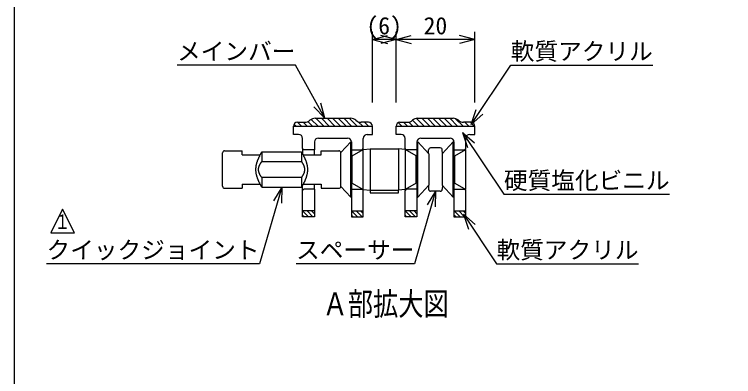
# Model space of a CAD drawing. Units: millimetres, scale not verified. Extents: x -819 to 819, y -558 to 522.
# Drawn here: x -819 to -272, y -270 to 6 of the extents above; entities that cross this region are included whole.
import ezdxf
from ezdxf.enums import TextEntityAlignment as Align

# ---------------------------------------------------------------- set-up
doc = ezdxf.new("R2010")
doc.units = ezdxf.units.MM
doc.header["$LTSCALE"] = 6
for name, color, linetype in [('0-7_枠細線', 5, 'Continuous'), ('0-9_枠極太', 5, 'Continuous'), ('1-6_極細1', 7, 'Continuous'), ('1-7_細線1', 7, 'Continuous'), ('1-8_寸法1', 7, 'Continuous')]:
    doc.layers.add(name, color=color, linetype=linetype)
doc.styles.add('ＭＳ ゴシック', font='')
doc.styles.get('ＭＳ ゴシック').set_extended_font_data('MS Gothic')

msp = doc.modelspace()

# ---------------------------------------------------------------- linework, layer by layer
at = {"layer": '0-7_枠細線'}
for p, q in [((-782.33, -142.665), (-791.33, -160.665)), ((-773.33, -160.665), (-782.33, -142.665)), ((-791.33, -160.665), (-773.33, -160.665))]:
    msp.add_line(p, q, dxfattribs=at)
at = {"layer": '0-9_枠極太'}
msp.add_lwpolyline([(-819, -558), (-819, 522), (819, 522), (819, -558)], close=True, dxfattribs=at)
at = {"layer": '1-6_極細1'}
for p, q in [((-600.603, -79.476), (-603.603, -76.476)), ((-596.36, -79.476), (-599.36, -76.476)), ((-592.118, -79.476), (-595.636, -75.958)), ((-587.875, -79.476), (-593.095, -74.256)), ((-583.632, -79.476), (-589.632, -73.476)), ((-579.39, -79.476), (-585.39, -73.476)), ((-575.147, -79.476), (-581.147, -73.476)), ((-570.905, -79.476), (-576.905, -73.476)), ((-566.662, -79.476), (-572.662, -73.476)), ((-562.419, -79.476), (-568.419, -73.476)), ((-558.177, -79.476), (-564.177, -73.476)), ((-553.934, -79.476), (-557.322, -76.089)), ((-549.691, -79.476), (-552.691, -76.476)), ((-519.993, -79.476), (-522.993, -76.476)), ((-515.75, -79.476), (-518.872, -76.355)), ((-511.508, -79.476), (-516.053, -74.931)), ((-507.265, -79.476), (-513.175, -73.567)), ((-503.022, -79.476), (-509.022, -73.476)), ((-498.78, -79.476), (-504.78, -73.476)), ((-494.537, -79.476), (-500.537, -73.476)), ((-490.294, -79.476), (-496.294, -73.476)), ((-486.052, -79.476), (-492.052, -73.476)), ((-481.809, -79.476), (-487.809, -73.476)), ((-477.566, -79.476), (-483.268, -73.775)), ((-473.324, -79.476), (-476.324, -76.476)), ((-469.081, -79.476), (-472.081, -76.476)), ((-606.637, -79.476), (-546.637, -79.476)), ((-604.846, -79.476), (-606.275, -78.047)), ((-547.205, -77.72), (-547.881, -77.045)), ((-528.637, -79.476), (-468.637, -79.476)), ((-528.478, -79.476), (-528.633, -79.321)), ((-524.235, -79.476), (-526.939, -76.773)), ((-563.137, -133.476), (-563.137, -91.476)), ((-512.137, -133.476), (-512.137, -91.476)), ((-485.137, -133.476), (-485.137, -91.476)), ((-599.737, -96.576), (-599.737, -100.546)), ((-590.737, -101.226), (-590.737, -97.476)), ((-553.537, -127.776), (-553.537, -97.176)), ((-548.437, -96.726), (-548.437, -128.226)), ((-526.837, -96.726), (-526.837, -128.226)), ((-521.737, -97.176), (-521.737, -127.776)), ((-475.537, -127.776), (-475.537, -97.176)), ((-630.637, -98.976), (-630.637, -106.292)), ((-600.637, -98.976), (-600.637, -106.292)), ((-561.937, -122.976), (-561.937, -101.976)), ((-513.337, -122.976), (-513.337, -101.976)), ((-483.937, -122.976), (-483.937, -101.976)), ((-630.637, -118.661), (-630.637, -125.976)), ((-600.637, -118.661), (-630.637, -118.661)), ((-600.637, -118.661), (-600.637, -125.976)), ((-599.737, -128.376), (-599.737, -124.405)), ((-590.737, -127.476), (-590.737, -123.726)), ((-590.737, -143.976), (-599.737, -143.976)), ((-595.243, -148.476), (-599.737, -143.982)), ((-598.637, -148.476), (-599.737, -147.376)), ((-591.848, -148.476), (-596.348, -143.976)), ((-590.737, -146.194), (-592.954, -143.976)), ((-562.537, -143.976), (-553.537, -143.976)), ((-561.301, -148.476), (-562.537, -147.241)), ((-557.907, -148.476), (-562.407, -143.976)), ((-554.513, -148.476), (-559.013, -143.976)), ((-553.537, -146.058), (-555.619, -143.976)), ((-512.737, -143.976), (-521.737, -143.976)), ((-520.572, -148.476), (-521.737, -147.311)), ((-517.178, -148.476), (-521.678, -143.976)), ((-513.784, -148.476), (-518.284, -143.976)), ((-512.737, -146.129), (-514.89, -143.976)), ((-484.537, -143.976), (-475.537, -143.976)), ((-483.237, -148.476), (-484.537, -147.176)), ((-479.843, -148.476), (-484.343, -143.976)), ((-476.449, -148.476), (-480.949, -143.976)), ((-475.537, -145.994), (-477.555, -143.976))]:
    msp.add_line(p, q, dxfattribs=at)
for points in [[(-635.229, -111.488), (-635.205, -111.155), (-635.174, -110.82), (-635.137, -110.485), (-635.094, -110.15), (-635.045, -109.815), (-634.989, -109.48), (-634.928, -109.146), (-634.861, -108.814), (-634.788, -108.483), (-634.71, -108.155), (-634.627, -107.829), (-634.538, -107.507), (-634.445, -107.187), (-634.349, -106.871), (-634.248, -106.559), (-634.145, -106.252), (-634.038, -105.948), (-633.929, -105.649), (-633.819, -105.356), (-633.706, -105.067), (-633.592, -104.784), (-633.478, -104.507), (-633.363, -104.237), (-633.248, -103.972), (-633.133, -103.714), (-633.019, -103.463), (-632.904, -103.215), (-632.787, -102.969), (-632.671, -102.726)], [(-632.953, -101.226), (-632.908, -101.228), (-632.866, -101.232), (-632.824, -101.24), (-632.785, -101.25), (-632.747, -101.263), (-632.71, -101.28), (-632.676, -101.299), (-632.644, -101.321), (-632.613, -101.347), (-632.585, -101.376), (-632.559, -101.407), (-632.535, -101.442), (-632.513, -101.48), (-632.494, -101.522), (-632.478, -101.566), (-632.464, -101.613), (-632.453, -101.664), (-632.445, -101.718), (-632.439, -101.775), (-632.437, -101.834), (-632.438, -101.896), (-632.442, -101.961), (-632.449, -102.028), (-632.46, -102.098), (-632.474, -102.17), (-632.491, -102.244), (-632.512, -102.32), (-632.536, -102.398), (-632.564, -102.478), (-632.596, -102.559), (-632.631, -102.642), (-632.671, -102.726)], [(-598.604, -102.726), (-598.64, -102.649), (-598.673, -102.573), (-598.703, -102.497), (-598.73, -102.423), (-598.754, -102.35), (-598.774, -102.278), (-598.792, -102.208), (-598.807, -102.139), (-598.819, -102.072), (-598.828, -102.007), (-598.834, -101.944), (-598.837, -101.882), (-598.837, -101.823), (-598.835, -101.766), (-598.829, -101.711), (-598.82, -101.658), (-598.809, -101.608), (-598.795, -101.56), (-598.777, -101.515), (-598.757, -101.473), (-598.734, -101.433), (-598.708, -101.398), (-598.68, -101.365), (-598.649, -101.336), (-598.616, -101.31), (-598.58, -101.288), (-598.542, -101.269), (-598.502, -101.254), (-598.46, -101.242), (-598.416, -101.233), (-598.37, -101.228), (-598.321, -101.226)], [(-598.604, -102.726), (-598.487, -102.969), (-598.371, -103.215), (-598.256, -103.463), (-598.141, -103.714), (-598.027, -103.972), (-597.912, -104.237), (-597.797, -104.507), (-597.682, -104.784), (-597.568, -105.067), (-597.456, -105.356), (-597.345, -105.649), (-597.236, -105.948), (-597.13, -106.252), (-597.026, -106.559), (-596.926, -106.871), (-596.829, -107.187), (-596.736, -107.507), (-596.648, -107.829), (-596.564, -108.155), (-596.486, -108.483), (-596.414, -108.814), (-596.347, -109.146), (-596.285, -109.48), (-596.23, -109.815), (-596.181, -110.15), (-596.137, -110.485), (-596.1, -110.82), (-596.07, -111.155), (-596.046, -111.488), (-596.029, -111.819), (-596.022, -111.985), (-596.018, -112.149), (-596.015, -112.313), (-596.015, -112.476), (-596.015, -112.64), (-596.018, -112.804), (-596.022, -112.968), (-596.029, -113.133), (-596.046, -113.465)], [(-633.118, -111.199), (-633.082, -111.016), (-633.041, -110.832), (-632.995, -110.647), (-632.944, -110.461), (-632.889, -110.275), (-632.828, -110.088), (-632.762, -109.901), (-632.691, -109.712), (-632.615, -109.523), (-632.534, -109.332), (-632.447, -109.14), (-632.355, -108.947), (-632.258, -108.753), (-632.155, -108.557), (-632.046, -108.36), (-631.933, -108.162), (-631.813, -107.961), (-631.687, -107.759), (-631.556, -107.556), (-631.418, -107.35), (-631.275, -107.143), (-631.125, -106.933), (-630.969, -106.722), (-630.806, -106.508), (-630.637, -106.292), (-600.637, -106.292)], [(-598.157, -111.199), (-598.193, -111.016), (-598.233, -110.832), (-598.279, -110.647), (-598.33, -110.461), (-598.386, -110.275), (-598.447, -110.088), (-598.513, -109.901), (-598.583, -109.712), (-598.66, -109.523), (-598.741, -109.332), (-598.828, -109.14), (-598.919, -108.947), (-599.017, -108.753), (-599.12, -108.557), (-599.228, -108.36), (-599.342, -108.162), (-599.462, -107.961), (-599.587, -107.759), (-599.719, -107.556), (-599.856, -107.35), (-600, -107.143), (-600.149, -106.933), (-600.305, -106.722), (-600.468, -106.508), (-600.637, -106.292)], [(-632.671, -122.226), (-632.787, -121.984), (-632.904, -121.738), (-633.019, -121.49), (-633.133, -121.238), (-633.248, -120.981), (-633.363, -120.716), (-633.478, -120.445), (-633.592, -120.168), (-633.706, -119.886), (-633.819, -119.597), (-633.929, -119.303), (-634.038, -119.005), (-634.145, -118.701), (-634.248, -118.393), (-634.349, -118.081), (-634.445, -117.766), (-634.538, -117.446), (-634.627, -117.124), (-634.71, -116.798), (-634.788, -116.47), (-634.861, -116.139), (-634.928, -115.807), (-634.989, -115.473), (-635.045, -115.138), (-635.094, -114.803), (-635.137, -114.468), (-635.174, -114.133), (-635.205, -113.798), (-635.229, -113.465), (-635.246, -113.133), (-635.252, -112.968), (-635.256, -112.804), (-635.259, -112.64), (-635.26, -112.476), (-635.259, -112.313), (-635.256, -112.149), (-635.252, -111.985), (-635.246, -111.819), (-635.229, -111.488)], [(-630.637, -118.661), (-630.806, -118.445), (-630.969, -118.231), (-631.125, -118.019), (-631.275, -117.81), (-631.418, -117.602), (-631.556, -117.397), (-631.687, -117.193), (-631.813, -116.991), (-631.933, -116.791), (-632.046, -116.593), (-632.155, -116.396), (-632.258, -116.2), (-632.355, -116.006), (-632.447, -115.813), (-632.534, -115.621), (-632.615, -115.43), (-632.691, -115.241), (-632.762, -115.052), (-632.828, -114.864), (-632.889, -114.677), (-632.944, -114.491), (-632.995, -114.306), (-633.041, -114.121), (-633.082, -113.937), (-633.118, -113.753), (-633.149, -113.57), (-633.176, -113.387), (-633.197, -113.205), (-633.214, -113.022), (-633.226, -112.84), (-633.233, -112.658), (-633.235, -112.476), (-633.233, -112.294), (-633.226, -112.113), (-633.214, -111.93), (-633.197, -111.748), (-633.176, -111.566), (-633.149, -111.383), (-633.118, -111.199)], [(-600.637, -118.661), (-600.468, -118.445), (-600.305, -118.231), (-600.149, -118.019), (-600, -117.81), (-599.856, -117.602), (-599.719, -117.397), (-599.587, -117.193), (-599.462, -116.991), (-599.342, -116.791), (-599.228, -116.593), (-599.12, -116.396), (-599.017, -116.2), (-598.919, -116.006), (-598.828, -115.813), (-598.741, -115.621), (-598.66, -115.43), (-598.583, -115.241), (-598.513, -115.052), (-598.447, -114.864), (-598.386, -114.677), (-598.33, -114.491), (-598.279, -114.306), (-598.233, -114.121), (-598.193, -113.937), (-598.157, -113.753), (-598.125, -113.57), (-598.099, -113.387), (-598.077, -113.205), (-598.061, -113.022), (-598.049, -112.84), (-598.042, -112.658), (-598.039, -112.476), (-598.042, -112.294), (-598.049, -112.113), (-598.061, -111.93), (-598.077, -111.748), (-598.099, -111.566), (-598.125, -111.383), (-598.157, -111.199)], [(-596.046, -113.465), (-596.07, -113.798), (-596.1, -114.133), (-596.137, -114.468), (-596.181, -114.803), (-596.23, -115.138), (-596.285, -115.473), (-596.347, -115.807), (-596.414, -116.139), (-596.486, -116.47), (-596.564, -116.798), (-596.648, -117.124), (-596.736, -117.446), (-596.829, -117.766), (-596.926, -118.081), (-597.026, -118.393), (-597.13, -118.701), (-597.236, -119.005), (-597.345, -119.303), (-597.456, -119.597), (-597.568, -119.886), (-597.682, -120.168), (-597.797, -120.445), (-597.912, -120.716), (-598.027, -120.981), (-598.141, -121.238), (-598.256, -121.49), (-598.371, -121.738), (-598.487, -121.984), (-598.604, -122.226)], [(-632.671, -122.226), (-632.634, -122.304), (-632.601, -122.38), (-632.571, -122.456), (-632.545, -122.53), (-632.521, -122.603), (-632.5, -122.675), (-632.482, -122.745), (-632.467, -122.814), (-632.456, -122.881), (-632.447, -122.946), (-632.441, -123.009), (-632.437, -123.071), (-632.437, -123.13), (-632.44, -123.187), (-632.446, -123.242), (-632.454, -123.295), (-632.466, -123.345), (-632.48, -123.393), (-632.497, -123.438), (-632.517, -123.48), (-632.541, -123.519), (-632.566, -123.555), (-632.595, -123.588), (-632.626, -123.617), (-632.659, -123.642), (-632.694, -123.665), (-632.732, -123.683), (-632.772, -123.699), (-632.814, -123.711), (-632.858, -123.719), (-632.905, -123.725), (-632.953, -123.726)], [(-598.321, -123.726), (-598.366, -123.725), (-598.409, -123.721), (-598.45, -123.713), (-598.49, -123.703), (-598.528, -123.69), (-598.564, -123.673), (-598.598, -123.654), (-598.631, -123.631), (-598.661, -123.606), (-598.69, -123.577), (-598.716, -123.545), (-598.74, -123.51), (-598.761, -123.472), (-598.78, -123.431), (-598.797, -123.387), (-598.81, -123.34), (-598.822, -123.289), (-598.83, -123.235), (-598.835, -123.178), (-598.837, -123.119), (-598.837, -123.056), (-598.833, -122.992), (-598.825, -122.924), (-598.815, -122.855), (-598.801, -122.783), (-598.783, -122.709), (-598.763, -122.633), (-598.738, -122.555), (-598.71, -122.475), (-598.679, -122.394), (-598.643, -122.311), (-598.604, -122.226)]]:
    msp.add_lwpolyline(points, dxfattribs=at)
at = {"layer": '1-7_細線1'}
for p, q in [((-603.637, -76.476), (-598.074, -76.476)), ((-590.137, -73.476), (-563.137, -73.476)), ((-549.637, -76.476), (-555.2, -76.476)), ((-525.637, -76.476), (-520.074, -76.476)), ((-512.137, -73.476), (-485.137, -73.476)), ((-471.637, -76.476), (-477.2, -76.476)), ((-606.637, -85.776), (-606.637, -79.476)), ((-546.637, -85.776), (-546.637, -79.476)), ((-528.637, -85.776), (-528.637, -79.476)), ((-468.637, -85.776), (-468.637, -79.476)), ((-602.737, -85.776), (-606.637, -85.776)), ((-550.537, -85.776), (-546.637, -85.776)), ((-524.737, -85.776), (-528.637, -85.776)), ((-472.537, -85.776), (-468.637, -85.776)), ((-599.737, -96.576), (-599.737, -88.776)), ((-590.737, -91.476), (-590.737, -97.476)), ((-587.737, -88.476), (-565.537, -88.476)), ((-563.137, -91.476), (-570.651, -99.526)), ((-562.537, -91.476), (-563.137, -91.476)), ((-562.537, -91.476), (-562.537, -133.476)), ((-562.537, -91.476), (-562.537, -97.476)), ((-553.537, -96.576), (-553.537, -88.776)), ((-521.737, -96.576), (-521.737, -88.776)), ((-512.737, -91.476), (-512.737, -133.476)), ((-512.737, -91.476), (-512.737, -97.476)), ((-509.737, -88.476), (-487.537, -88.476)), ((-484.537, -91.476), (-484.537, -133.476)), ((-484.537, -91.476), (-484.537, -97.476)), ((-475.537, -96.576), (-475.537, -88.776)), ((-659.137, -98.226), (-645.637, -98.226)), ((-645.637, -101.226), (-645.637, -98.226)), ((-598.837, -97.476), (-599.737, -96.576)), ((-590.737, -97.476), (-598.837, -97.476)), ((-585.637, -98.226), (-572.137, -98.226)), ((-562.537, -97.476), (-554.437, -97.476)), ((-554.437, -97.476), (-553.537, -96.576)), ((-548.437, -96.726), (-526.837, -96.726)), ((-520.837, -97.476), (-521.737, -96.576)), ((-512.737, -97.476), (-520.837, -97.476)), ((-503.966, -100.247), (-503.83, -97.404)), ((-494.943, -95.976), (-502.332, -95.976)), ((-493.308, -100.247), (-493.445, -97.404)), ((-484.537, -97.476), (-476.437, -97.476)), ((-483.937, -101.976), (-475.537, -97.176)), ((-476.437, -97.476), (-475.537, -96.576)), ((-660.637, -125.226), (-660.637, -99.726)), ((-645.637, -101.226), (-631.906, -101.226)), ((-630.637, -98.976), (-600.637, -98.976)), ((-570.637, -125.226), (-570.637, -99.726)), ((-562.537, -101.976), (-561.937, -101.976)), ((-512.737, -101.976), (-513.337, -101.976)), ((-503.737, -100.476), (-503.737, -124.476)), ((-493.537, -100.476), (-493.537, -124.476)), ((-484.537, -101.976), (-483.937, -101.976)), ((-645.637, -123.726), (-631.906, -123.726)), ((-645.637, -123.726), (-645.637, -126.726)), ((-563.137, -133.476), (-570.651, -125.426)), ((-562.537, -122.976), (-561.937, -122.976)), ((-512.737, -122.976), (-513.337, -122.976)), ((-503.966, -124.705), (-503.83, -127.548)), ((-493.308, -124.705), (-493.445, -127.548)), ((-484.537, -122.976), (-483.937, -122.976)), ((-483.937, -122.976), (-475.537, -127.776)), ((-659.137, -126.726), (-645.637, -126.726)), ((-630.637, -125.976), (-600.637, -125.976)), ((-598.837, -127.476), (-599.737, -128.376)), ((-599.737, -148.476), (-599.737, -128.376)), ((-590.737, -127.476), (-598.837, -127.476)), ((-590.737, -127.476), (-590.737, -148.476)), ((-585.637, -126.726), (-572.137, -126.726)), ((-562.537, -127.476), (-562.537, -148.476)), ((-562.537, -127.476), (-554.437, -127.476)), ((-554.437, -127.476), (-553.537, -128.376)), ((-553.537, -148.476), (-553.537, -128.376)), ((-548.437, -128.226), (-548.437, -130.326)), ((-548.437, -128.226), (-526.837, -128.226)), ((-548.437, -130.326), (-526.837, -130.326)), ((-526.837, -130.326), (-526.837, -128.226)), ((-520.837, -127.476), (-521.737, -128.376)), ((-521.737, -148.476), (-521.737, -128.376)), ((-512.737, -127.476), (-520.837, -127.476)), ((-512.737, -127.476), (-512.737, -148.476)), ((-494.943, -128.976), (-502.332, -128.976)), ((-484.537, -127.476), (-484.537, -148.476)), ((-484.537, -127.476), (-476.437, -127.476)), ((-476.437, -127.476), (-475.537, -128.376)), ((-475.537, -148.476), (-475.537, -128.376)), ((-562.537, -133.476), (-563.137, -133.476)), ((-590.737, -148.476), (-599.737, -148.476)), ((-562.537, -148.476), (-553.537, -148.476)), ((-512.737, -148.476), (-521.737, -148.476)), ((-484.537, -148.476), (-475.537, -148.476))]:
    msp.add_line(p, q, dxfattribs=at)
for points in [[(-512.737, -91.476), (-512.137, -91.476), (-503.737, -100.476)], [(-484.537, -91.476), (-485.137, -91.476), (-493.537, -100.476)], [(-599.369, -101.226), (-585.637, -101.226), (-585.637, -98.226)], [(-561.937, -101.976), (-553.537, -97.176), (-548.437, -96.726)], [(-513.337, -101.976), (-521.737, -97.176), (-526.837, -96.726)], [(-631.906, -101.226), (-631.837, -101.098), (-631.77, -100.973), (-631.703, -100.85), (-631.638, -100.731), (-631.575, -100.615), (-631.512, -100.502), (-631.452, -100.393), (-631.392, -100.287), (-631.335, -100.185), (-631.279, -100.086), (-631.226, -99.991), (-631.174, -99.9), (-631.124, -99.812), (-631.076, -99.729), (-631.031, -99.65), (-630.987, -99.574), (-630.946, -99.503), (-630.907, -99.436), (-630.871, -99.374), (-630.837, -99.316), (-630.806, -99.262), (-630.777, -99.213), (-630.751, -99.169), (-630.727, -99.129), (-630.706, -99.093), (-630.688, -99.062), (-630.673, -99.036), (-630.66, -99.015), (-630.65, -98.998), (-630.643, -98.986), (-630.639, -98.979), (-630.637, -98.976)], [(-600.637, -98.976), (-600.636, -98.979), (-600.632, -98.986), (-600.624, -98.998), (-600.614, -99.015), (-600.602, -99.036), (-600.586, -99.062), (-600.568, -99.093), (-600.547, -99.129), (-600.524, -99.169), (-600.498, -99.213), (-600.469, -99.262), (-600.438, -99.316), (-600.404, -99.374), (-600.367, -99.436), (-600.328, -99.503), (-600.287, -99.574), (-600.244, -99.65), (-600.198, -99.729), (-600.15, -99.812), (-600.101, -99.9), (-600.049, -99.991), (-599.995, -100.086), (-599.939, -100.185), (-599.882, -100.287), (-599.823, -100.393), (-599.762, -100.502), (-599.7, -100.615), (-599.636, -100.731), (-599.571, -100.85), (-599.505, -100.973), (-599.437, -101.098), (-599.369, -101.226)], [(-630.637, -125.976), (-630.639, -125.974), (-630.643, -125.967), (-630.65, -125.955), (-630.66, -125.938), (-630.673, -125.917), (-630.688, -125.89), (-630.706, -125.86), (-630.727, -125.824), (-630.751, -125.784), (-630.777, -125.74), (-630.806, -125.691), (-630.837, -125.637), (-630.871, -125.579), (-630.907, -125.516), (-630.946, -125.449), (-630.987, -125.378), (-631.031, -125.303), (-631.076, -125.224), (-631.124, -125.14), (-631.174, -125.053), (-631.226, -124.962), (-631.279, -124.867), (-631.335, -124.768), (-631.392, -124.666), (-631.452, -124.56), (-631.512, -124.45), (-631.575, -124.338), (-631.638, -124.222), (-631.703, -124.102), (-631.77, -123.98), (-631.837, -123.855), (-631.906, -123.726)], [(-599.369, -123.726), (-599.437, -123.855), (-599.505, -123.98), (-599.571, -124.102), (-599.636, -124.222), (-599.7, -124.338), (-599.762, -124.45), (-599.823, -124.56), (-599.882, -124.666), (-599.939, -124.768), (-599.995, -124.867), (-600.049, -124.962), (-600.101, -125.053), (-600.15, -125.14), (-600.198, -125.224), (-600.244, -125.303), (-600.287, -125.378), (-600.328, -125.449), (-600.367, -125.516), (-600.404, -125.579), (-600.438, -125.637), (-600.469, -125.691), (-600.498, -125.74), (-600.524, -125.784), (-600.547, -125.824), (-600.568, -125.86), (-600.586, -125.89), (-600.602, -125.917), (-600.614, -125.938), (-600.624, -125.955), (-600.632, -125.967), (-600.636, -125.974), (-600.637, -125.976)], [(-599.369, -123.726), (-585.637, -123.726), (-585.637, -126.726)], [(-561.937, -122.976), (-553.537, -127.776), (-548.437, -128.226)], [(-513.337, -122.976), (-521.737, -127.776), (-526.837, -128.226)], [(-512.737, -133.476), (-512.137, -133.476), (-503.737, -124.476)], [(-484.537, -133.476), (-485.137, -133.476), (-493.537, -124.476)]]:
    msp.add_lwpolyline(points, dxfattribs=at)
for centre, radius, start, end in [((-603.637, -79.476), 3, 90, 180), ((-598.074, -70.476), 6, 270, 311.40962), ((-590.137, -79.476), 6, 90, 131.40962), ((-563.137, -79.476), 6, 48.59038, 90), ((-555.2, -70.476), 6, 228.59038, 270), ((-549.637, -79.476), 3, 0, 90), ((-525.637, -79.476), 3, 90, 180), ((-520.074, -70.476), 6, 270, 311.40962), ((-512.137, -79.476), 6, 90, 131.40962), ((-485.137, -79.476), 6, 48.59038, 90), ((-477.2, -70.476), 6, 228.59038, 270), ((-471.637, -79.476), 3, 0, 90), ((-602.737, -88.776), 3, 360, 90), ((-550.537, -88.776), 3, 90, 180), ((-524.737, -88.776), 3, 360, 90), ((-472.537, -88.776), 3, 90, 180), ((-587.737, -91.476), 3, 90, 180), ((-565.537, -91.476), 3, 0, 90), ((-509.737, -91.476), 3, 90, 180), ((-487.537, -91.476), 3, 0, 90), ((-659.137, -99.726), 1.5, 90, 180), ((-572.137, -99.726), 1.5, 0, 90), ((-502.332, -97.476), 1.5, 90, 177.25249), ((-494.943, -97.476), 1.5, 2.74751, 90), ((-659.137, -125.226), 1.5, 180, 270), ((-572.137, -125.226), 1.5, 270, 360), ((-502.332, -127.476), 1.5, 182.74751, 270), ((-494.943, -127.476), 1.5, 270, 357.25249)]:
    msp.add_arc(centre, radius, start, end, dxfattribs=at)
at = {"layer": '1-8_寸法1'}
for p, q in [((-546.637, -61.476), (-546.637, -7.476)), ((-546.637, -13.476), (-535.046, -10.371)), ((-528.637, -13.476), (-540.228, -10.371)), ((-528.637, -61.476), (-528.637, -7.476)), ((-528.637, -13.476), (-517.046, -10.371)), ((-468.637, -13.476), (-480.228, -10.371)), ((-468.637, -61.476), (-468.637, -7.476)), ((-546.637, -13.476), (-535.046, -16.582)), ((-528.637, -13.476), (-546.637, -13.476)), ((-528.637, -13.476), (-540.228, -16.582)), ((-528.637, -13.476), (-517.046, -16.582)), ((-468.637, -13.476), (-528.637, -13.476)), ((-468.637, -13.476), (-480.228, -16.582)), ((-582.838, -73.476), (-591.164, -64.835)), ((-582.838, -73.476), (-585.728, -61.829)), ((-471.578, -78.141), (-467.714, -66.78)), ((-471.578, -78.141), (-462.552, -70.233)), ((-477.987, -84.217), (-468.971, -92.136)), ((-477.987, -84.217), (-474.139, -95.583)), ((-615.637, -125.976), (-621.85, -136.243)), ((-615.637, -125.976), (-615.884, -137.974)), ((-498.637, -128.976), (-504.85, -139.243)), ((-498.637, -128.976), (-498.884, -140.974)), ((-477.345, -146.519), (-468.329, -154.438)), ((-477.345, -146.519), (-473.496, -157.885))]:
    msp.add_line(p, q, dxfattribs=at)
for points in [[(-582.838, -73.476), (-605.224, -32.981), (-695.224, -32.981)], [(-471.578, -78.141), (-441.367, -32.981), (-333.367, -32.981)], [(-477.987, -84.217), (-446.546, -131.348), (-320.546, -131.348)], [(-615.637, -125.976), (-632.546, -184.255), (-794.546, -184.255)], [(-498.637, -128.976), (-514.676, -184.255), (-604.676, -184.255)], [(-477.345, -146.519), (-452.171, -184.255), (-344.171, -184.255)]]:
    msp.add_lwpolyline(points, dxfattribs=at)

# ---------------------------------------------------------------- texts
at = {"layer": '0-7_枠細線', "style": 'ＭＳ ゴシック', "width": 0.8}
for s, height, p in [('１', 11, (-788.492, -161.034)), ('Ａ部拡大図', 17.6, (-584.545, -228.847))]:
    msp.add_text(s, height=height, dxfattribs=at).set_placement(p, align=Align.BOTTOM_LEFT)
at = {"layer": '1-8_寸法1', "style": 'ＭＳ ゴシック'}
for s, p in [('(6)', (-551.137, -13.476)), ('20', (-507.637, -13.476)), ('メインバー', (-695.224, -32.981)), ('軟質アクリル', (-441.367, -32.981)), ('硬質塩化ビニル', (-446.546, -131.348)), ('クイックジョイント', (-794.546, -184.255)), ('スペーサー', (-604.676, -184.255)), ('軟質アクリル', (-452.171, -184.255))]:
    msp.add_text(s, height=13.2, dxfattribs=at).set_placement(p, align=Align.BOTTOM_LEFT)

doc.saveas('drawing.dxf')
